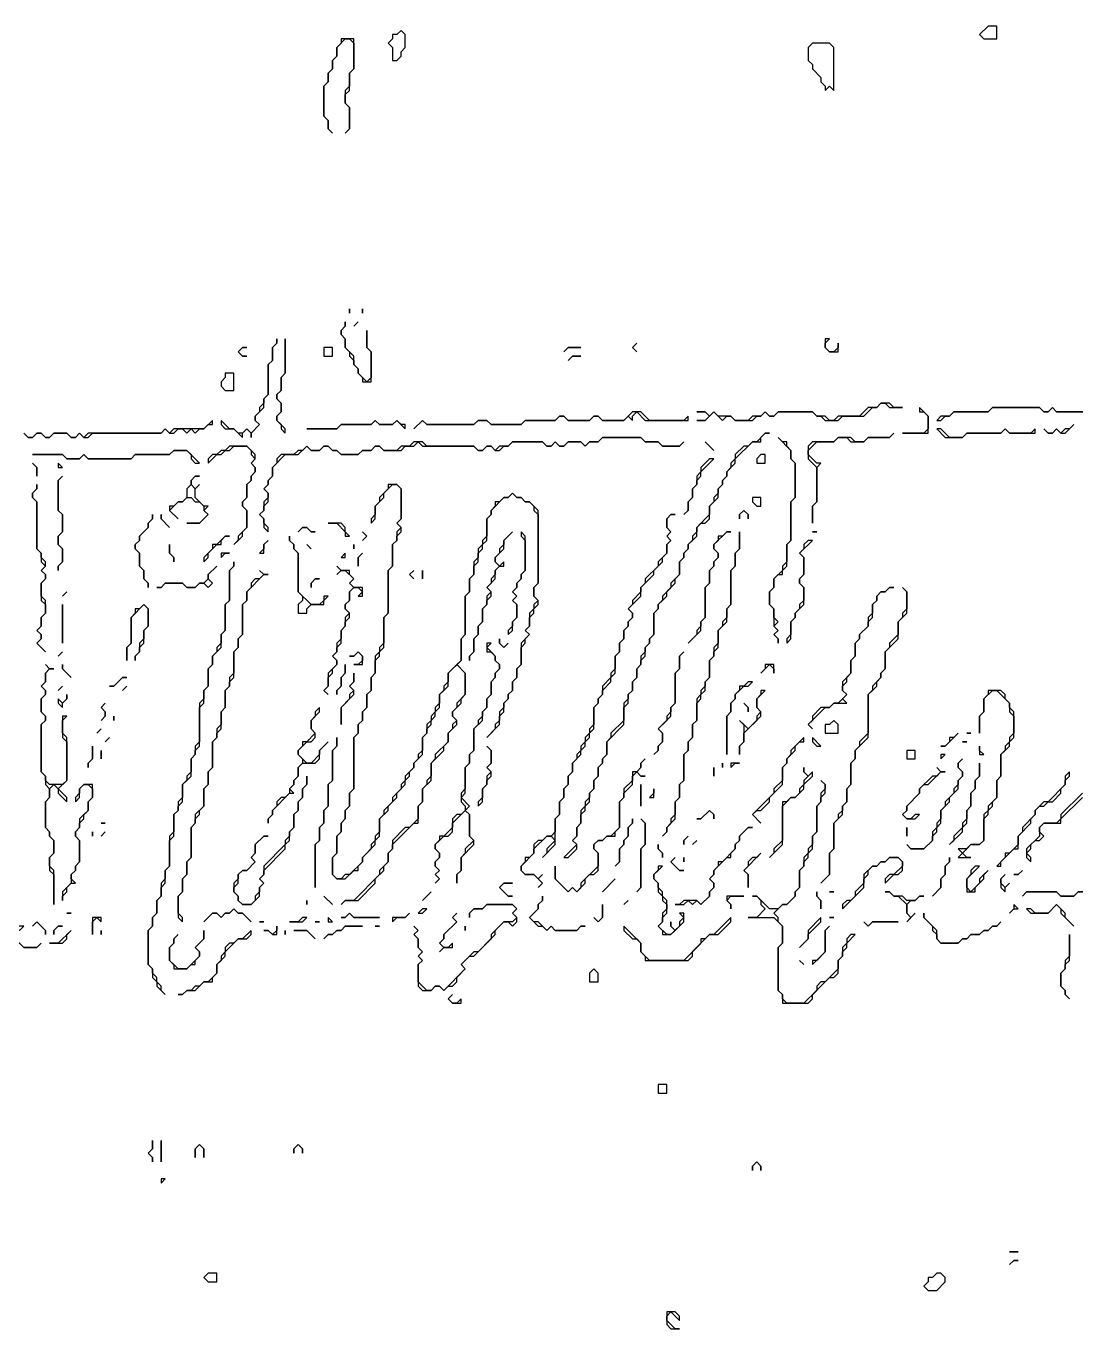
# Model space of a CAD drawing. Header units: metres. Extents: x 0 to 3575, y 1 to 2763.
# Drawn here: x 2838.5 to 3083.5, y 43 to 347 of the extents above; entities that cross this region are included whole.
import ezdxf

# ---------------------------------------------------------------- set-up
doc = ezdxf.new("R2010")
doc.units = ezdxf.units.M

msp = doc.modelspace()

# ---------------------------------------------------------------- linework, layer by layer
for points in [[(3063, 347), (3061, 345), (3062, 344), (3065, 344), (3065, 347)], [(2912, 344), (2912, 343), (2911, 342), (2911, 340), (2910, 339), (2910, 337), (2909, 336), (2909, 334), (2908, 333), (2908, 326), (2909, 325), (2909, 323), (2910, 322), (2909, 323), (2909, 325), (2908, 326), (2908, 333), (2909, 334), (2909, 336), (2910, 337), (2910, 339), (2911, 340), (2911, 342), (2913, 344), (2914, 344), (2915, 343), (2915, 337), (2914, 336), (2914, 333), (2913, 332), (2913, 329), (2914, 328), (2914, 323), (2913, 322), (2914, 323), (2914, 328), (2913, 329), (2913, 331), (2914, 332), (2914, 336), (2915, 337), (2915, 344)], [(2926, 346), (2925, 345), (2924, 345), (2924, 344), (2923, 343), (2924, 342), (2924, 339), (2925, 339), (2926, 340), (2926, 341), (2927, 342), (2927, 345)], [(3022, 343), (3021, 342), (3021, 339), (3022, 338), (3022, 337), (3024, 335), (3024, 334), (3025, 333), (3025, 332), (3026, 333), (3027, 332), (3027, 342), (3026, 343)], [(2910, 320)], [(2912, 320)], [(2914, 281), (2914, 280)], [(2917, 281), (2917, 280)], [(2913, 278), (2913, 277), (2912, 276), (2912, 275), (2913, 274), (2913, 272), (2914, 271), (2914, 270), (2915, 269), (2915, 268), (2916, 267), (2916, 266), (2917, 265), (2917, 264), (2919, 264), (2919, 271), (2918, 272), (2918, 276), (2918, 272), (2919, 271), (2919, 265), (2918, 264), (2916, 266), (2916, 267), (2915, 268), (2915, 270), (2913, 272), (2913, 274), (2912, 275), (2912, 276), (2913, 277)], [(2916, 278), (2915, 277)], [(2897, 274), (2897, 273), (2896, 272), (2896, 269), (2895, 268), (2895, 261), (2894, 260), (2894, 259), (2893, 258), (2893, 257), (2892, 256), (2892, 255), (2893, 254), (2891, 252), (2890, 253), (2889, 252), (2888, 252), (2887, 253), (2886, 253), (2884, 255), (2884, 254), (2885, 253), (2887, 253), (2889, 251), (2889, 252), (2890, 253), (2891, 252), (2891, 251), (2891, 252), (2893, 254), (2892, 255), (2892, 256), (2894, 258), (2894, 260), (2895, 261), (2895, 268), (2896, 269), (2896, 272), (2897, 273)], [(2899, 274), (2899, 266), (2898, 265), (2898, 262), (2897, 261), (2897, 260), (2898, 259), (2898, 257), (2897, 256), (2897, 255), (2898, 254), (2898, 253), (2899, 252), (2899, 253), (2897, 255), (2897, 256), (2898, 257), (2898, 259), (2897, 260), (2897, 261), (2898, 262), (2898, 265), (2899, 266)], [(2898, 276)], [(3025, 274), (3025, 272), (3026, 271), (3028, 271), (3028, 273), (3028, 272), (3027, 271), (3026, 271), (3025, 272), (3025, 273), (3026, 274)], [(2889, 272), (2888, 271), (2889, 270), (2890, 270), (2889, 270), (2888, 271), (2889, 272), (2890, 272)], [(2908, 272), (2908, 270), (2910, 270), (2910, 272)], [(2965, 272), (2964, 271), (2965, 272), (2968, 272)], [(2981, 273), (2980, 272), (2981, 271), (2980, 272)], [(2963, 269)], [(2966, 270), (2965, 269), (2966, 270), (2968, 270)], [(2981, 269)], [(2885, 266), (2885, 265), (2884, 264), (2884, 263), (2885, 262), (2887, 262), (2887, 266)], [(2986, 265)], [(2985, 263)], [(2987, 263)], [(3038, 259), (3037, 258), (3035, 258), (3033, 256), (3028, 256), (3027, 255), (3026, 255), (3025, 256), (3023, 256), (3022, 257), (3014, 257), (3013, 256), (3012, 256), (3011, 257), (3010, 256), (3008, 256), (3007, 255), (3004, 255), (3003, 256), (3000, 256), (2999, 257), (2998, 256), (2997, 257), (2995, 257), (2997, 257), (2998, 256), (2997, 255), (2995, 255), (2997, 255), (2999, 257), (3001, 255), (3002, 256), (3003, 256), (3004, 255), (3008, 255), (3009, 256), (3010, 256), (3011, 257), (3012, 256), (3013, 256), (3014, 257), (3022, 257), (3023, 256), (3024, 256), (3025, 255), (3028, 255), (3029, 256), (3034, 256), (3036, 258), (3037, 258), (3038, 259), (3039, 259), (3040, 258), (3043, 258), (3041, 258), (3040, 259)], [(2980, 257), (2978, 255), (2973, 255), (2972, 256), (2971, 256), (2970, 255), (2965, 255), (2964, 256), (2963, 256), (2962, 255), (2955, 255), (2954, 254), (2947, 254), (2946, 255), (2944, 255), (2943, 254), (2932, 254), (2931, 255), (2929, 253), (2931, 255), (2932, 254), (2943, 254), (2944, 255), (2946, 255), (2947, 254), (2954, 254), (2955, 255), (2962, 255), (2963, 256), (2964, 256), (2965, 255), (2970, 255), (2971, 256), (2972, 256), (2973, 255), (2978, 255), (2979, 256), (2980, 255), (2980, 256), (2981, 257), (2983, 255), (2993, 255), (2993, 256), (2992, 255), (2984, 255), (2982, 257)], [(3047, 258), (3047, 257), (3048, 257), (3049, 256), (3049, 253), (3048, 252), (3043, 252), (3049, 252), (3049, 256)], [(3045, 258)], [(2920, 255), (2919, 254), (2912, 254), (2911, 253), (2904, 253), (2911, 253), (2912, 254), (2919, 254), (2920, 255), (2921, 254), (2924, 254), (2925, 255), (2927, 253), (2927, 254), (2926, 254), (2925, 255), (2924, 254), (2921, 254)], [(3051, 253), (3053, 251), (3057, 251), (3058, 252), (3066, 252), (3067, 253), (3068, 252), (3074, 252), (3074, 253), (3073, 252), (3068, 252), (3067, 253), (3066, 252), (3058, 252), (3057, 251), (3054, 251), (3052, 253)], [(3083, 254), (3082, 253), (3081, 253), (3080, 252), (3079, 253), (3078, 252), (3077, 252), (3076, 253), (3077, 252), (3078, 252), (3079, 253), (3080, 252), (3081, 252)], [(2973, 251), (2972, 250), (2970, 250), (2969, 249), (2968, 250), (2965, 250), (2964, 249), (2963, 249), (2962, 250), (2961, 249), (2960, 249), (2959, 250), (2952, 250), (2951, 249), (2949, 249), (2948, 248), (2947, 249), (2946, 249), (2945, 248), (2944, 248), (2943, 249), (2932, 249), (2931, 250), (2929, 250), (2928, 249), (2926, 249), (2925, 248), (2922, 248), (2921, 249), (2920, 249), (2919, 248), (2917, 248), (2916, 247), (2912, 247), (2911, 248), (2910, 248), (2909, 249), (2908, 249), (2907, 248), (2905, 248), (2904, 249), (2903, 248), (2902, 248), (2901, 247), (2898, 247), (2897, 246), (2897, 245), (2896, 244), (2896, 242), (2895, 241), (2895, 240), (2894, 239), (2895, 238), (2895, 237), (2894, 236), (2894, 234), (2893, 233), (2894, 232), (2894, 230), (2895, 229), (2895, 230), (2894, 231), (2894, 232), (2893, 233), (2894, 234), (2894, 235), (2895, 236), (2895, 238), (2894, 239), (2895, 240), (2895, 241), (2896, 242), (2896, 244), (2899, 247), (2902, 247), (2904, 249), (2905, 248), (2907, 248), (2908, 249), (2909, 249), (2910, 248), (2911, 248), (2912, 247), (2916, 247), (2917, 248), (2919, 248), (2920, 249), (2921, 249), (2922, 248), (2926, 248), (2927, 249), (2929, 249), (2930, 250), (2931, 249), (2943, 249), (2944, 248), (2945, 248), (2946, 249), (2947, 249), (2948, 248), (2949, 248), (2950, 249), (2951, 249), (2952, 250), (2959, 250), (2960, 249), (2961, 249), (2962, 250), (2963, 249), (2964, 249), (2965, 250), (2968, 250), (2969, 249), (2970, 250), (2972, 250), (2973, 251), (2982, 251), (2983, 250), (2986, 250), (2987, 249), (2991, 249), (2992, 250), (2991, 249), (2987, 249), (2986, 250), (2983, 250), (2982, 251)], [(2901, 252)], [(3011, 252), (3009, 250), (3008, 250), (3007, 249), (3006, 249), (3004, 247), (3004, 246), (3003, 245), (3003, 244), (3002, 243), (3002, 242), (3001, 241), (3001, 240), (3000, 239), (3000, 238), (2999, 237), (2999, 236), (2998, 235), (2998, 233), (2995, 230), (2995, 229), (2994, 228), (2994, 227), (2993, 226), (2993, 225), (2992, 224), (2992, 223), (2991, 222), (2991, 219), (2989, 217), (2989, 216), (2987, 214), (2987, 213), (2986, 212), (2986, 211), (2985, 210), (2985, 205), (2984, 204), (2984, 203), (2983, 202), (2983, 201), (2982, 200), (2982, 198), (2981, 197), (2981, 195), (2980, 194), (2980, 192), (2979, 191), (2979, 190), (2978, 189), (2978, 185), (2975, 182), (2975, 181), (2974, 180), (2974, 177), (2973, 176), (2973, 175), (2972, 174), (2972, 172), (2971, 171), (2971, 169), (2970, 168), (2970, 167), (2969, 166), (2969, 165), (2968, 164), (2968, 161), (2967, 160), (2967, 158), (2966, 157), (2967, 156), (2964, 153), (2965, 153), (2967, 155), (2967, 156), (2966, 157), (2967, 158), (2967, 160), (2968, 161), (2968, 163), (2969, 164), (2969, 165), (2970, 166), (2970, 168), (2971, 169), (2971, 171), (2972, 172), (2972, 174), (2973, 175), (2973, 176), (2974, 177), (2974, 180), (2978, 184), (2978, 188), (2979, 189), (2979, 191), (2980, 192), (2980, 194), (2981, 195), (2981, 197), (2982, 198), (2982, 199), (2983, 200), (2983, 202), (2984, 203), (2984, 204), (2985, 205), (2985, 210), (2986, 211), (2986, 212), (2988, 214), (2988, 215), (2990, 217), (2990, 218), (2991, 219), (2991, 222), (2992, 223), (2992, 224), (2993, 225), (2993, 226), (2995, 228), (2995, 230), (2996, 231), (2997, 231), (2998, 232), (2998, 235), (3000, 237), (3000, 239), (3001, 240), (3001, 241), (3002, 242), (3002, 243), (3004, 245), (3004, 246), (3008, 250), (3010, 250), (3010, 251), (3011, 252), (3012, 252)], [(2995, 250)], [(2997, 250), (2999, 248)], [(3014, 251), (3017, 248), (3017, 246), (3018, 245), (3018, 237), (3017, 236), (3017, 227), (3016, 226), (3016, 222), (3015, 221), (3015, 220), (3013, 218), (3013, 216), (3012, 215), (3012, 212), (3013, 211), (3013, 207), (3014, 206), (3013, 205), (3014, 204), (3014, 203), (3014, 204), (3013, 205), (3014, 206), (3013, 207), (3014, 208), (3013, 209), (3013, 211), (3012, 212), (3012, 215), (3013, 216), (3013, 218), (3014, 219), (3015, 219), (3015, 220), (3016, 221), (3016, 226), (3017, 227), (3017, 236), (3018, 237), (3018, 245), (3017, 246), (3017, 248), (3016, 249), (3016, 250), (3015, 250)], [(3012, 250)], [(3041, 252), (3040, 251), (3035, 251), (3034, 250), (3032, 250), (3031, 251), (3028, 251), (3027, 250), (3022, 250), (3021, 249), (3021, 246), (3023, 244), (3023, 236), (3022, 235), (3022, 231), (3022, 235), (3023, 236), (3023, 244), (3024, 245), (3023, 245), (3021, 247), (3021, 248), (3023, 250), (3027, 250), (3028, 251), (3030, 251), (3031, 250), (3034, 250), (3035, 251), (3040, 251)], [(2873, 248), (2872, 247), (2864, 247), (2863, 246), (2853, 246), (2852, 247), (2851, 246), (2848, 246), (2847, 247), (2840, 247), (2847, 247), (2848, 246), (2851, 246), (2852, 247), (2853, 246), (2863, 246), (2864, 247), (2872, 247), (2873, 248), (2876, 248), (2877, 247), (2877, 246), (2878, 245), (2879, 245), (2876, 248)], [(2886, 249), (2885, 248), (2884, 248), (2883, 247), (2882, 247), (2881, 246), (2881, 245), (2883, 247), (2884, 247), (2885, 248), (2886, 248), (2887, 249), (2890, 249), (2891, 248), (2891, 247), (2892, 246), (2891, 245), (2892, 244), (2892, 243), (2891, 242), (2891, 241), (2890, 240), (2890, 237), (2889, 236), (2889, 235), (2890, 234), (2890, 230), (2888, 228), (2888, 227), (2887, 226), (2889, 228), (2889, 229), (2890, 230), (2890, 234), (2889, 235), (2889, 236), (2890, 237), (2890, 240), (2891, 241), (2891, 242), (2892, 243), (2892, 244), (2891, 245), (2892, 246), (2892, 247), (2890, 249)], [(3010, 247), (3009, 246), (3009, 245), (3011, 245), (3011, 247)], [(2840, 245), (2841, 244), (2841, 242), (2841, 244)], [(2844, 244)], [(2846, 245), (2846, 244), (2847, 244)], [(2998, 246), (2996, 244), (2996, 243), (2995, 242), (2995, 240), (2994, 239), (2994, 237), (2993, 236), (2993, 234), (2992, 233), (2993, 234), (2993, 236), (2994, 237), (2994, 239), (2995, 240), (2995, 241), (2996, 242), (2996, 243), (2999, 246)], [(2843, 241)], [(2847, 242), (2846, 241), (2846, 234), (2847, 233), (2847, 229), (2846, 228), (2846, 226), (2847, 225), (2847, 222), (2846, 221), (2846, 220), (2846, 221), (2847, 222), (2847, 225), (2846, 226), (2846, 228), (2847, 229), (2847, 233), (2846, 234), (2846, 241)], [(2878, 242), (2877, 241), (2877, 240), (2876, 239), (2876, 237), (2875, 236), (2874, 236), (2873, 235), (2872, 235), (2872, 234), (2874, 232), (2872, 234), (2874, 236), (2875, 236), (2876, 237), (2877, 237), (2878, 236), (2879, 236), (2880, 235), (2880, 234), (2881, 233), (2879, 231), (2876, 231), (2879, 231), (2881, 233), (2880, 234), (2881, 235), (2880, 235), (2878, 237), (2878, 239), (2879, 240), (2878, 239), (2877, 240), (2877, 241), (2878, 242), (2879, 242)], [(2841, 240), (2841, 239), (2840, 238), (2840, 237), (2841, 236), (2841, 225), (2842, 224), (2842, 222), (2843, 221), (2842, 220), (2843, 219), (2843, 218), (2842, 217), (2842, 213), (2843, 212), (2843, 210), (2842, 209), (2842, 207), (2841, 206), (2842, 205), (2842, 204), (2841, 203), (2843, 201), (2841, 203), (2842, 204), (2842, 205), (2841, 206), (2842, 207), (2842, 209), (2843, 210), (2843, 213), (2842, 214), (2842, 217), (2843, 218), (2843, 219), (2842, 220), (2843, 221), (2843, 222), (2842, 223), (2842, 224), (2841, 225), (2841, 236), (2840, 237), (2840, 238), (2841, 239)], [(2923, 240), (2923, 239), (2921, 237), (2921, 236), (2920, 235), (2920, 233), (2919, 232), (2919, 231), (2920, 232), (2920, 235), (2922, 237), (2922, 238), (2924, 240), (2925, 240), (2926, 239), (2926, 232), (2925, 231), (2926, 230), (2925, 229), (2925, 227), (2924, 226), (2924, 221), (2923, 220), (2923, 210), (2922, 209), (2922, 203), (2921, 202), (2921, 201), (2920, 200), (2920, 196), (2919, 195), (2919, 192), (2918, 191), (2918, 188), (2917, 187), (2917, 185), (2916, 184), (2916, 182), (2915, 181), (2915, 169), (2914, 168), (2914, 165), (2913, 164), (2913, 162), (2912, 161), (2912, 159), (2911, 158), (2911, 154), (2910, 153), (2910, 149), (2911, 148), (2913, 148), (2915, 150), (2916, 150), (2916, 151), (2917, 152), (2917, 153), (2920, 156), (2920, 157), (2921, 158), (2921, 162), (2923, 164), (2923, 165), (2925, 167), (2925, 168), (2927, 170), (2927, 171), (2928, 172), (2928, 173), (2929, 174), (2929, 175), (2931, 177), (2931, 181), (2932, 182), (2932, 183), (2933, 184), (2933, 185), (2934, 186), (2934, 187), (2935, 188), (2935, 191), (2937, 193), (2937, 196), (2939, 198), (2941, 196), (2941, 191), (2939, 189), (2939, 188), (2938, 187), (2938, 186), (2939, 185), (2938, 184), (2938, 183), (2937, 182), (2937, 180), (2934, 177), (2934, 176), (2933, 175), (2933, 172), (2932, 171), (2932, 170), (2931, 169), (2931, 166), (2930, 165), (2930, 162), (2928, 160), (2927, 160), (2924, 157), (2924, 155), (2923, 154), (2923, 152), (2921, 150), (2921, 149), (2915, 143), (2913, 143), (2912, 142), (2913, 143), (2916, 143), (2920, 147), (2920, 148), (2922, 150), (2922, 151), (2923, 152), (2923, 154), (2924, 155), (2924, 156), (2929, 161), (2930, 161), (2930, 165), (2931, 166), (2931, 169), (2933, 171), (2933, 175), (2936, 178), (2936, 179), (2937, 180), (2937, 182), (2939, 184), (2939, 185), (2938, 186), (2938, 187), (2940, 189), (2940, 190), (2941, 191), (2941, 196), (2939, 198), (2940, 199), (2940, 204), (2941, 205), (2941, 214), (2942, 215), (2942, 218), (2943, 219), (2943, 221), (2944, 222), (2944, 224), (2945, 225), (2945, 226), (2946, 227), (2946, 232), (2947, 233), (2947, 234), (2950, 237), (2951, 237), (2952, 238), (2953, 237), (2954, 237), (2955, 236), (2956, 236), (2957, 235), (2957, 234), (2958, 233), (2958, 217), (2957, 216), (2957, 214), (2958, 213), (2957, 212), (2957, 211), (2956, 210), (2956, 207), (2955, 206), (2956, 205), (2954, 203), (2954, 198), (2953, 197), (2953, 195), (2952, 194), (2952, 192), (2951, 191), (2951, 190), (2950, 189), (2950, 188), (2949, 187), (2949, 185), (2948, 184), (2948, 183), (2946, 181), (2949, 184), (2949, 186), (2950, 187), (2950, 189), (2951, 190), (2951, 191), (2952, 192), (2952, 194), (2953, 195), (2953, 197), (2954, 198), (2954, 202), (2955, 203), (2955, 204), (2956, 205), (2955, 206), (2956, 207), (2956, 209), (2957, 210), (2957, 211), (2958, 212), (2958, 213), (2957, 214), (2957, 216), (2958, 217), (2958, 234), (2956, 236), (2955, 236), (2954, 237), (2953, 237), (2952, 238), (2951, 237), (2950, 237), (2949, 236), (2948, 236), (2948, 235), (2947, 234), (2947, 233), (2946, 232), (2946, 228), (2945, 227), (2945, 226), (2944, 225), (2944, 223), (2943, 222), (2943, 219), (2942, 218), (2942, 215), (2941, 214), (2941, 205), (2940, 204), (2940, 199), (2937, 196), (2937, 194), (2936, 193), (2936, 192), (2935, 191), (2935, 189), (2934, 188), (2934, 187), (2933, 186), (2933, 185), (2932, 184), (2932, 182), (2931, 181), (2931, 178), (2930, 177), (2930, 176), (2929, 175), (2929, 174), (2927, 172), (2927, 171), (2926, 170), (2926, 169), (2924, 167), (2924, 166), (2922, 164), (2922, 163), (2921, 162), (2921, 159), (2920, 158), (2920, 157), (2919, 156), (2919, 155), (2917, 153), (2917, 152), (2914, 149), (2913, 149), (2912, 148), (2911, 148), (2910, 149), (2910, 153), (2911, 154), (2911, 158), (2912, 159), (2912, 161), (2913, 162), (2913, 164), (2914, 165), (2914, 168), (2915, 169), (2915, 181), (2916, 182), (2916, 184), (2917, 185), (2917, 187), (2918, 188), (2918, 191), (2919, 192), (2919, 195), (2920, 196), (2920, 199), (2921, 200), (2921, 201), (2922, 202), (2922, 209), (2923, 210), (2923, 220), (2924, 221), (2924, 226), (2925, 227), (2925, 228), (2926, 229), (2926, 230), (2925, 231), (2926, 232), (2926, 239), (2925, 240)], [(3008, 237), (3008, 236), (3009, 235), (3010, 235), (3010, 237)], [(2868, 233), (2868, 232), (2867, 231), (2867, 230), (2865, 228), (2865, 227), (2864, 226), (2864, 225), (2865, 224), (2865, 221), (2866, 220), (2866, 218), (2867, 217), (2867, 216), (2867, 217), (2866, 218), (2866, 220), (2865, 221), (2865, 224), (2864, 225), (2864, 226), (2865, 227), (2865, 228), (2867, 230), (2867, 231), (2868, 232)], [(2870, 233), (2870, 232), (2872, 230), (2870, 232)], [(2989, 233), (2988, 232), (2988, 230), (2989, 229), (2988, 228), (2989, 227), (2988, 226), (2988, 224), (2986, 222), (2986, 221), (2983, 218), (2983, 217), (2982, 216), (2982, 215), (2980, 213), (2980, 212), (2979, 211), (2980, 210), (2980, 209), (2979, 208), (2979, 207), (2978, 206), (2978, 204), (2977, 203), (2977, 201), (2976, 200), (2976, 197), (2975, 196), (2975, 195), (2973, 193), (2973, 191), (2972, 190), (2972, 189), (2971, 188), (2971, 184), (2970, 183), (2970, 182), (2969, 181), (2969, 180), (2968, 179), (2968, 178), (2967, 177), (2967, 176), (2966, 175), (2966, 173), (2965, 172), (2965, 170), (2964, 169), (2964, 167), (2963, 166), (2963, 163), (2962, 162), (2962, 159), (2961, 158), (2960, 158), (2959, 157), (2958, 157), (2957, 156), (2957, 154), (2956, 153), (2955, 153), (2955, 152), (2954, 151), (2954, 150), (2955, 149), (2957, 149), (2959, 147), (2958, 146), (2959, 147), (2958, 148), (2959, 149), (2958, 148), (2957, 149), (2955, 149), (2954, 150), (2954, 151), (2957, 154), (2957, 155), (2960, 158), (2961, 158), (2962, 157), (2960, 155), (2960, 154), (2959, 153), (2962, 156), (2962, 162), (2963, 163), (2963, 166), (2964, 167), (2964, 169), (2965, 170), (2965, 172), (2966, 173), (2966, 175), (2968, 177), (2968, 178), (2969, 179), (2969, 180), (2970, 181), (2970, 182), (2971, 183), (2971, 188), (2972, 189), (2972, 190), (2973, 191), (2973, 192), (2975, 194), (2975, 195), (2976, 196), (2976, 200), (2977, 201), (2977, 203), (2978, 204), (2978, 206), (2979, 207), (2979, 208), (2980, 209), (2980, 210), (2979, 211), (2982, 214), (2982, 216), (2985, 219), (2985, 220), (2987, 222), (2987, 223), (2988, 224), (2988, 226), (2989, 227), (2988, 228), (2989, 229), (2988, 230), (2988, 232), (2989, 233), (2990, 233)], [(3006, 234), (3005, 233), (3005, 232), (3005, 233), (3006, 234), (3007, 233), (3007, 232), (3007, 233)], [(2874, 230)], [(2885, 228), (2883, 226), (2882, 226), (2882, 225), (2880, 223), (2880, 222), (2881, 223), (2881, 224), (2883, 226), (2884, 226), (2884, 227), (2885, 228), (2886, 228)], [(2900, 228), (2900, 227), (2901, 226), (2901, 225), (2902, 224), (2902, 215), (2903, 214), (2903, 213), (2902, 212), (2902, 210), (2904, 210), (2904, 211), (2905, 212), (2908, 212), (2908, 213), (2909, 214), (2908, 214), (2908, 213), (2907, 212), (2905, 212), (2902, 215), (2902, 224), (2901, 225), (2901, 226), (2900, 227)], [(2903, 230), (2902, 229), (2903, 230), (2904, 230), (2905, 229), (2906, 229), (2905, 229), (2904, 230)], [(2909, 231), (2911, 231), (2913, 229), (2913, 228), (2914, 228), (2913, 229), (2913, 230), (2912, 231)], [(2917, 229), (2918, 228), (2917, 227), (2918, 228)], [(2952, 229), (2950, 227), (2950, 226), (2949, 225), (2949, 224), (2948, 223), (2948, 222), (2949, 221), (2948, 220), (2948, 219), (2947, 218), (2947, 217), (2946, 216), (2947, 215), (2946, 214), (2946, 212), (2945, 211), (2945, 208), (2944, 207), (2944, 205), (2943, 204), (2943, 201), (2942, 200), (2942, 199), (2942, 200), (2943, 201), (2943, 204), (2944, 205), (2944, 207), (2945, 208), (2945, 211), (2946, 212), (2946, 213), (2947, 214), (2947, 215), (2946, 216), (2948, 218), (2948, 220), (2949, 221), (2950, 221), (2950, 222), (2949, 221), (2948, 222), (2948, 223), (2950, 225), (2950, 227)], [(2954, 229), (2954, 228), (2955, 227), (2955, 220), (2954, 219), (2954, 218), (2953, 217), (2953, 216), (2952, 215), (2953, 214), (2952, 213), (2953, 212), (2953, 209), (2952, 208), (2952, 207), (2951, 206), (2951, 205), (2952, 206), (2952, 208), (2953, 209), (2953, 212), (2952, 213), (2953, 214), (2952, 215), (2953, 216), (2953, 217), (2954, 218), (2954, 219), (2955, 220), (2955, 228)], [(3005, 229), (3005, 225), (3004, 224), (3004, 221), (3003, 220), (3003, 212), (3002, 211), (3002, 209), (3001, 208), (3001, 207), (3000, 206), (3000, 203), (2999, 202), (2999, 200), (2998, 199), (2998, 195), (2997, 194), (2997, 193), (2996, 192), (2996, 191), (2995, 190), (2995, 185), (2994, 184), (2994, 181), (2993, 180), (2993, 178), (2992, 177), (2992, 171), (2991, 170), (2991, 167), (2990, 166), (2990, 163), (2989, 162), (2989, 161), (2988, 160), (2988, 159), (2987, 158), (2988, 159), (2988, 160), (2990, 162), (2990, 166), (2991, 167), (2991, 170), (2992, 171), (2992, 177), (2993, 178), (2993, 180), (2994, 181), (2994, 184), (2995, 185), (2995, 189), (2996, 190), (2996, 191), (2997, 192), (2997, 194), (2998, 195), (2998, 199), (2999, 200), (2999, 201), (3000, 202), (3000, 206), (3002, 208), (3002, 211), (3003, 212), (3003, 220), (3004, 221), (3004, 224), (3005, 225)], [(3002, 229), (3001, 228), (3000, 228), (3000, 227), (2999, 226), (2999, 225), (3000, 224), (3000, 223), (2999, 222), (2999, 221), (2998, 220), (2998, 217), (2997, 216), (2997, 209), (2996, 208), (2996, 207), (2995, 206), (2995, 205), (2993, 203), (2996, 206), (2996, 208), (2997, 209), (2997, 216), (2998, 217), (2998, 220), (2999, 221), (2999, 222), (3000, 223), (3000, 224), (2999, 225), (2999, 226), (3002, 229), (3003, 229)], [(3022, 229), (3023, 229)], [(2872, 226), (2872, 224), (2873, 223), (2873, 222), (2873, 223), (2872, 224)], [(2895, 227), (2894, 226), (2894, 225), (2893, 224), (2894, 224), (2894, 226)], [(2904, 226), (2905, 225)], [(2906, 227)], [(2910, 227)], [(2915, 226), (2915, 225)], [(3021, 227), (3020, 226), (3020, 225), (3019, 224), (3020, 223), (3020, 219), (3019, 218), (3019, 217), (3020, 216), (3020, 213), (3019, 212), (3019, 211), (3018, 210), (3018, 209), (3017, 208), (3017, 205), (3016, 204), (3016, 203), (3017, 204), (3017, 208), (3018, 209), (3018, 210), (3020, 212), (3020, 216), (3019, 217), (3019, 218), (3020, 219), (3020, 223), (3019, 224), (3022, 227)], [(2887, 222), (2887, 221), (2886, 220), (2886, 213), (2885, 212), (2885, 206), (2884, 205), (2884, 203), (2883, 202), (2883, 201), (2882, 200), (2882, 198), (2881, 197), (2881, 193), (2880, 192), (2880, 190), (2879, 189), (2879, 180), (2878, 179), (2878, 177), (2877, 176), (2877, 173), (2876, 172), (2876, 171), (2875, 170), (2875, 167), (2874, 166), (2874, 164), (2873, 163), (2873, 159), (2872, 158), (2872, 151), (2871, 150), (2871, 148), (2870, 147), (2870, 144), (2869, 143), (2869, 140), (2868, 139), (2868, 137), (2867, 136), (2867, 128), (2868, 127), (2868, 125), (2869, 124), (2869, 123), (2871, 121), (2870, 122), (2870, 123), (2869, 124), (2869, 125), (2868, 126), (2868, 127), (2867, 128), (2867, 136), (2868, 137), (2868, 139), (2869, 140), (2869, 143), (2870, 144), (2870, 146), (2871, 147), (2871, 150), (2872, 151), (2872, 157), (2873, 158), (2873, 163), (2874, 164), (2874, 165), (2875, 166), (2875, 170), (2877, 172), (2877, 176), (2878, 177), (2878, 178), (2879, 179), (2879, 188), (2880, 189), (2880, 192), (2881, 193), (2881, 197), (2882, 198), (2882, 200), (2884, 202), (2884, 205), (2885, 206), (2885, 212), (2886, 213), (2886, 220), (2887, 221)], [(2884, 224), (2884, 223), (2885, 224), (2886, 224)], [(2893, 222)], [(2905, 223)], [(2908, 223)], [(2913, 224), (2912, 223), (2913, 223)], [(2917, 224), (2916, 223), (2916, 221), (2916, 223)], [(2930, 222)], [(2883, 221), (2881, 219), (2881, 218), (2880, 217), (2879, 217), (2878, 216), (2876, 216), (2875, 217), (2871, 217), (2870, 216), (2869, 216), (2870, 216), (2871, 217), (2875, 217), (2876, 216), (2878, 216), (2879, 217), (2880, 217), (2881, 216), (2882, 217), (2881, 218), (2881, 219)], [(2893, 220), (2894, 219), (2893, 218), (2892, 218), (2891, 217), (2891, 216), (2890, 215), (2890, 213), (2889, 212), (2889, 205), (2888, 204), (2888, 202), (2887, 201), (2887, 196), (2886, 195), (2886, 193), (2885, 192), (2885, 188), (2884, 187), (2884, 184), (2883, 183), (2883, 181), (2882, 180), (2882, 174), (2881, 173), (2881, 170), (2880, 169), (2880, 165), (2878, 163), (2878, 161), (2877, 160), (2877, 153), (2876, 152), (2876, 149), (2875, 148), (2875, 145), (2874, 144), (2874, 139), (2875, 138), (2875, 139), (2874, 140), (2874, 144), (2875, 145), (2875, 148), (2876, 149), (2876, 152), (2877, 153), (2877, 160), (2878, 161), (2878, 162), (2879, 163), (2879, 164), (2880, 165), (2880, 169), (2881, 170), (2881, 173), (2882, 174), (2882, 180), (2883, 181), (2883, 182), (2884, 183), (2884, 187), (2885, 188), (2885, 192), (2886, 193), (2886, 194), (2887, 195), (2887, 201), (2888, 202), (2888, 204), (2889, 205), (2889, 212), (2890, 213), (2890, 215), (2894, 219), (2895, 219), (2894, 219)], [(2876, 220)], [(2895, 221)], [(2911, 221), (2912, 220), (2911, 219), (2912, 220), (2913, 220), (2915, 218), (2914, 217), (2915, 216), (2914, 215), (2914, 213), (2913, 212), (2913, 211), (2914, 210), (2913, 209), (2913, 207), (2912, 206), (2912, 204), (2911, 203), (2911, 201), (2910, 200), (2911, 199), (2911, 198), (2909, 196), (2909, 193), (2908, 192), (2909, 191), (2908, 192), (2909, 193), (2909, 195), (2910, 196), (2910, 197), (2911, 198), (2911, 199), (2910, 200), (2911, 201), (2911, 202), (2912, 203), (2912, 206), (2913, 207), (2913, 208), (2914, 209), (2914, 210), (2913, 211), (2913, 212), (2914, 213), (2914, 215), (2915, 216), (2916, 216), (2917, 215), (2916, 214), (2917, 214), (2917, 216), (2915, 216), (2914, 217), (2915, 218), (2914, 219), (2914, 220), (2912, 220)], [(2929, 220), (2928, 219), (2929, 218), (2928, 219)], [(2931, 220), (2931, 218)], [(2846, 218)], [(2848, 218)], [(2906, 218), (2905, 217), (2905, 216), (2905, 217), (2906, 218), (2907, 218)], [(2907, 216)], [(2910, 217)], [(3040, 216), (3039, 215), (3038, 215), (3037, 214), (3037, 213), (3036, 212), (3036, 210), (3035, 209), (3035, 207), (3033, 205), (3033, 204), (3032, 203), (3032, 200), (3031, 199), (3031, 196), (3029, 194), (3029, 192), (3030, 191), (3028, 189), (3027, 189), (3026, 188), (3024, 188), (3022, 186), (3022, 185), (3021, 184), (3022, 183), (3021, 184), (3025, 188), (3026, 188), (3027, 189), (3030, 189), (3029, 190), (3030, 191), (3029, 192), (3029, 193), (3030, 194), (3030, 195), (3031, 196), (3031, 199), (3032, 200), (3032, 203), (3033, 204), (3033, 205), (3035, 207), (3035, 208), (3036, 209), (3036, 212), (3037, 213), (3037, 214), (3038, 215), (3039, 215), (3040, 216), (3041, 216)], [(3043, 216), (3044, 215), (3044, 211), (3043, 210), (3043, 209), (3042, 208), (3042, 205), (3040, 203), (3040, 202), (3039, 201), (3039, 197), (3038, 196), (3038, 195), (3036, 193), (3036, 192), (3035, 191), (3035, 182), (3033, 180), (3033, 179), (3032, 178), (3032, 176), (3031, 175), (3031, 170), (3030, 169), (3030, 166), (3029, 165), (3029, 164), (3028, 163), (3028, 162), (3027, 161), (3027, 155), (3026, 154), (3026, 149), (3024, 147), (3026, 149), (3026, 154), (3027, 155), (3027, 161), (3029, 163), (3029, 165), (3030, 166), (3030, 169), (3031, 170), (3031, 175), (3032, 176), (3032, 178), (3035, 181), (3035, 191), (3037, 193), (3037, 194), (3038, 195), (3038, 196), (3039, 197), (3039, 201), (3042, 204), (3042, 208), (3044, 210), (3044, 215)], [(2848, 215), (2847, 214)], [(2867, 214)], [(2869, 214)], [(2847, 212), (2847, 203)], [(2866, 212), (2865, 211), (2864, 211), (2864, 210), (2863, 209), (2863, 203), (2862, 202), (2862, 199), (2862, 202), (2863, 203), (2863, 209), (2866, 212), (2867, 211), (2867, 207), (2866, 206), (2866, 204), (2865, 203), (2865, 201), (2864, 200), (2864, 199), (2864, 200), (2865, 201), (2865, 202), (2866, 203), (2866, 206), (2867, 207), (2867, 211)], [(2949, 204), (2949, 203), (2950, 202), (2951, 203), (2950, 202), (2949, 203)], [(2847, 201), (2846, 200)], [(2916, 201), (2915, 200), (2914, 200), (2915, 200), (2916, 201), (2917, 200), (2917, 199), (2916, 198), (2915, 198), (2917, 198), (2917, 200)], [(2946, 203), (2946, 201), (2947, 201), (2948, 200), (2948, 199), (2949, 198), (2949, 197), (2948, 196), (2948, 195), (2947, 194), (2947, 191), (2946, 190), (2946, 188), (2945, 187), (2945, 186), (2944, 185), (2944, 184), (2943, 183), (2943, 178), (2942, 177), (2942, 175), (2941, 174), (2941, 169), (2940, 168), (2940, 166), (2941, 165), (2941, 164), (2940, 163), (2939, 163), (2938, 162), (2938, 160), (2936, 158), (2935, 158), (2935, 157), (2934, 156), (2934, 155), (2935, 154), (2935, 153), (2934, 152), (2934, 151), (2935, 150), (2934, 149), (2935, 148), (2934, 147), (2935, 148), (2934, 149), (2935, 150), (2934, 151), (2934, 152), (2935, 153), (2935, 154), (2934, 155), (2934, 156), (2936, 158), (2937, 158), (2938, 159), (2938, 161), (2941, 164), (2942, 163), (2942, 158), (2943, 157), (2941, 155), (2941, 154), (2940, 153), (2940, 150), (2939, 149), (2939, 147), (2939, 149), (2940, 150), (2940, 153), (2943, 156), (2943, 157), (2942, 158), (2942, 163), (2941, 164), (2942, 165), (2940, 167), (2941, 168), (2941, 174), (2942, 175), (2942, 177), (2943, 178), (2943, 183), (2945, 185), (2945, 187), (2946, 188), (2946, 190), (2947, 191), (2947, 194), (2948, 195), (2948, 196), (2949, 197), (2949, 198), (2948, 199), (2948, 200), (2946, 202), (2947, 203)], [(2992, 201), (2991, 200), (2991, 197), (2990, 196), (2990, 189), (2989, 188), (2989, 187), (2988, 186), (2988, 185), (2986, 183), (2987, 182), (2987, 180), (2986, 179), (2986, 178), (2985, 177), (2986, 178), (2986, 179), (2987, 180), (2987, 182), (2986, 183), (2989, 186), (2989, 188), (2990, 189), (2990, 196), (2991, 197), (2991, 200)], [(2843, 198), (2844, 197), (2843, 196), (2843, 194), (2842, 193), (2843, 192), (2843, 191), (2842, 190), (2842, 187), (2843, 186), (2843, 185), (2842, 184), (2842, 173), (2843, 172), (2843, 170), (2844, 169), (2844, 167), (2843, 166), (2843, 160), (2844, 159), (2844, 158), (2845, 157), (2845, 154), (2844, 153), (2844, 150), (2845, 149), (2845, 142), (2845, 150), (2844, 151), (2844, 153), (2845, 154), (2845, 157), (2844, 158), (2844, 159), (2843, 160), (2843, 166), (2844, 167), (2844, 169), (2845, 170), (2846, 169), (2846, 168), (2848, 166), (2848, 167), (2846, 169), (2848, 171), (2848, 181), (2847, 182), (2847, 185), (2848, 186), (2847, 186), (2847, 181), (2848, 180), (2848, 171), (2847, 170), (2844, 170), (2843, 171), (2843, 172), (2842, 173), (2842, 184), (2843, 185), (2843, 186), (2842, 187), (2842, 190), (2843, 191), (2843, 192), (2842, 193), (2843, 194), (2843, 196), (2844, 197), (2845, 197), (2844, 197)], [(2847, 198), (2847, 197), (2849, 195), (2847, 197)], [(2913, 198), (2913, 196), (2912, 195), (2912, 193), (2911, 192), (2911, 191), (2911, 192), (2912, 193), (2912, 195), (2913, 196)], [(3011, 198), (3011, 197), (3010, 196), (3012, 198), (3013, 197), (3013, 196), (3013, 198)], [(2861, 195), (2859, 193), (2858, 193), (2859, 193), (2861, 195), (2862, 195)], [(2915, 196), (2915, 194), (2914, 193), (2915, 192), (2914, 191), (2914, 190), (2912, 188), (2912, 184), (2912, 188), (2915, 191), (2915, 192), (2914, 193), (2915, 194)], [(2847, 193), (2846, 192)], [(2849, 193)], [(2862, 193), (2861, 192)], [(3007, 194), (3006, 193), (3005, 193), (3005, 192), (3004, 191), (3004, 190), (3003, 189), (3003, 187), (3002, 186), (3002, 177), (3002, 186), (3003, 187), (3003, 189), (3004, 190), (3004, 191), (3006, 193), (3007, 193), (3008, 194)], [(3010, 192), (3010, 191), (3009, 190), (3009, 188), (3010, 187), (3009, 186), (3009, 185), (3007, 183), (3005, 185), (3006, 184), (3006, 180), (3005, 179), (3005, 177), (3005, 179), (3006, 180), (3006, 182), (3010, 186), (3010, 187), (3009, 188), (3009, 190), (3011, 192)], [(3010, 194)], [(3063, 192), (3063, 191), (3062, 190), (3062, 187), (3061, 186), (3061, 182), (3061, 186), (3062, 187), (3062, 190), (3064, 192), (3065, 192), (3068, 189), (3068, 187), (3069, 186), (3069, 182), (3068, 181), (3068, 180), (3067, 179), (3067, 178), (3066, 177), (3066, 172), (3065, 171), (3065, 167), (3063, 165), (3063, 164), (3062, 163), (3062, 157), (3061, 156), (3059, 156), (3058, 155), (3056, 155), (3057, 154), (3056, 153), (3059, 153), (3058, 153), (3057, 154), (3059, 156), (3061, 156), (3062, 157), (3062, 162), (3063, 163), (3063, 164), (3064, 165), (3064, 166), (3065, 167), (3065, 171), (3066, 172), (3066, 177), (3068, 179), (3068, 180), (3069, 181), (3069, 187), (3068, 188), (3068, 189), (3067, 190), (3067, 191), (3066, 192)], [(2848, 191), (2848, 190), (2847, 189), (2846, 190), (2846, 189), (2847, 188), (2847, 189), (2848, 190)], [(2857, 189), (2856, 188), (2857, 187), (2857, 186), (2856, 185), (2857, 186), (2857, 187), (2856, 188)], [(2857, 191)], [(2859, 191)], [(2860, 189)], [(3006, 189), (3007, 188), (3007, 187), (3007, 188)], [(2859, 186), (2859, 185)], [(2907, 188), (2906, 187), (2906, 186), (2905, 185), (2905, 183), (2906, 182), (2904, 180), (2903, 180), (2903, 179), (2902, 178), (2902, 177), (2903, 176), (2903, 175), (2902, 174), (2902, 172), (2901, 171), (2901, 170), (2900, 169), (2900, 168), (2899, 167), (2898, 167), (2897, 166), (2897, 165), (2896, 164), (2896, 163), (2895, 162), (2895, 161), (2895, 162), (2896, 163), (2896, 164), (2900, 168), (2901, 168), (2900, 169), (2901, 170), (2901, 171), (2902, 172), (2902, 174), (2903, 175), (2906, 175), (2907, 176), (2907, 178), (2909, 180), (2907, 178), (2907, 177), (2905, 175), (2904, 175), (2902, 177), (2902, 178), (2904, 180), (2905, 180), (2906, 181), (2906, 182), (2905, 183), (2905, 185), (2907, 187)], [(2909, 188)], [(3005, 187)], [(2856, 183), (2855, 182)], [(2859, 183)], [(3027, 185), (3026, 184), (3025, 184), (3025, 182), (3028, 182), (3028, 184)], [(2858, 181), (2857, 180)], [(2911, 181), (2911, 179), (2910, 178), (2910, 171), (2909, 170), (2909, 165), (2908, 164), (2908, 161), (2907, 160), (2907, 157), (2906, 156), (2906, 146), (2906, 156), (2907, 157), (2907, 160), (2908, 161), (2908, 164), (2909, 165), (2909, 170), (2910, 171), (2910, 178), (2911, 179)], [(2909, 182)], [(3020, 181), (3017, 178), (3017, 177), (3016, 176), (3016, 175), (3015, 174), (3015, 171), (3013, 169), (3013, 168), (3008, 163), (3010, 161), (3008, 163), (3009, 164), (3010, 164), (3012, 166), (3012, 167), (3015, 170), (3015, 174), (3016, 175), (3016, 176), (3018, 178), (3018, 179), (3019, 180), (3020, 180)], [(3022, 181), (3022, 180), (3023, 179), (3024, 179)], [(3056, 182), (3055, 181), (3054, 181), (3054, 180), (3053, 179), (3052, 179), (3053, 179)], [(3057, 180), (3058, 180)], [(3058, 182), (3059, 182)], [(2854, 179), (2854, 176), (2853, 175), (2853, 174), (2853, 175), (2854, 176)], [(2856, 178), (2856, 176)], [(2946, 179), (2947, 178), (2947, 175), (2946, 174), (2947, 173), (2946, 172), (2946, 170), (2945, 169), (2945, 167), (2944, 166), (2944, 165), (2945, 166), (2945, 169), (2946, 170), (2946, 171), (2947, 172), (2947, 173), (2946, 174), (2947, 175), (2947, 178)], [(3026, 178)], [(3044, 178), (3044, 176), (3046, 176), (3046, 178)], [(3052, 177), (3052, 176), (3053, 177)], [(3055, 178)], [(3059, 177)], [(3061, 179), (3061, 177), (3062, 177), (3061, 178)], [(2855, 174)], [(2983, 176), (2982, 175), (2982, 174), (2981, 173), (2980, 173), (2980, 171), (2978, 169), (2978, 167), (2977, 166), (2977, 160), (2975, 158), (2974, 158), (2973, 157), (2972, 157), (2971, 156), (2971, 155), (2972, 154), (2972, 151), (2968, 147), (2968, 146), (2967, 145), (2966, 146), (2965, 145), (2962, 148), (2962, 151), (2962, 148), (2965, 145), (2966, 146), (2967, 145), (2969, 147), (2969, 148), (2970, 149), (2971, 149), (2972, 150), (2972, 154), (2971, 155), (2971, 156), (2972, 157), (2973, 157), (2974, 158), (2976, 158), (2976, 159), (2977, 160), (2977, 166), (2978, 167), (2978, 168), (2980, 170), (2980, 172), (2981, 173), (2982, 172), (2983, 172), (2982, 172), (2981, 173), (2982, 174), (2982, 175)], [(2999, 174), (2999, 172)], [(3001, 175), (3001, 174)], [(3003, 175), (3003, 174), (3004, 175), (3005, 175)], [(3020, 174), (3020, 173), (3021, 172), (3020, 171), (3020, 170), (3019, 169), (3019, 168), (3018, 167), (3017, 167), (3016, 166), (3015, 166), (3015, 157), (3013, 155), (3013, 154), (3012, 153), (3015, 156), (3015, 165), (3017, 167), (3018, 167), (3020, 169), (3020, 170), (3022, 172), (3022, 173), (3021, 172), (3020, 173)], [(3019, 176)], [(3021, 176)], [(3023, 176)], [(3026, 176)], [(3051, 174), (3052, 173), (3051, 172), (3050, 172), (3047, 169), (3047, 168), (3044, 165), (3044, 164), (3043, 163), (3044, 162), (3046, 162), (3047, 163), (3046, 163), (3045, 162), (3044, 162), (3043, 163), (3044, 164), (3044, 165), (3047, 168), (3047, 169), (3048, 170), (3049, 170), (3052, 173), (3053, 173), (3052, 173)], [(3057, 176), (3056, 175), (3056, 174), (3057, 173), (3057, 172), (3056, 171), (3056, 170), (3055, 169), (3055, 168), (3053, 166), (3053, 165), (3052, 164), (3052, 162), (3051, 161), (3051, 160), (3050, 159), (3050, 157), (3048, 155), (3045, 155), (3044, 156), (3045, 155), (3048, 155), (3050, 157), (3050, 158), (3051, 159), (3051, 160), (3052, 161), (3052, 164), (3054, 166), (3054, 167), (3056, 169), (3056, 171), (3057, 172), (3057, 173), (3056, 174), (3056, 175)], [(3061, 175), (3061, 172), (3060, 171), (3060, 169), (3059, 168), (3059, 165), (3058, 164), (3058, 162), (3057, 161), (3057, 160), (3055, 158), (3055, 157), (3054, 156), (3057, 159), (3057, 160), (3058, 161), (3058, 164), (3059, 165), (3059, 168), (3060, 169), (3060, 171), (3061, 172)], [(2904, 172), (2904, 170), (2903, 169), (2903, 167), (2902, 166), (2902, 164), (2901, 163), (2901, 160), (2900, 159), (2900, 158), (2899, 157), (2899, 156), (2894, 151), (2894, 149), (2893, 148), (2894, 147), (2893, 146), (2893, 145), (2892, 144), (2892, 143), (2891, 142), (2889, 142), (2888, 143), (2888, 144), (2887, 145), (2887, 146), (2888, 147), (2888, 149), (2889, 150), (2890, 150), (2892, 152), (2891, 153), (2892, 154), (2892, 156), (2894, 158), (2895, 158), (2894, 158), (2892, 156), (2892, 154), (2891, 153), (2892, 152), (2890, 150), (2889, 150), (2888, 149), (2888, 148), (2887, 147), (2887, 145), (2888, 144), (2888, 143), (2889, 142), (2891, 142), (2893, 144), (2893, 146), (2894, 147), (2893, 148), (2894, 149), (2894, 150), (2899, 155), (2899, 156), (2900, 157), (2900, 159), (2901, 160), (2901, 163), (2902, 164), (2902, 166), (2903, 167), (2903, 169), (2904, 170)], [(3001, 172)], [(3024, 171), (3025, 170), (3025, 169), (3024, 168), (3024, 166), (3023, 165), (3023, 159), (3022, 158), (3022, 156), (3021, 155), (3021, 154), (3020, 153), (3020, 151), (3019, 150), (3019, 146), (3018, 145), (3018, 144), (3016, 142), (3015, 142), (3014, 141), (3012, 141), (3009, 144), (3008, 144), (3009, 144), (3010, 143), (3010, 142), (3011, 141), (3009, 139), (3007, 139), (3013, 139), (3015, 137), (3015, 133), (3014, 132), (3014, 122), (3015, 121), (3015, 119), (3021, 119), (3022, 120), (3022, 121), (3026, 125), (3027, 125), (3028, 126), (3028, 129), (3029, 130), (3029, 131), (3030, 132), (3030, 133), (3032, 135), (3031, 135), (3030, 134), (3030, 133), (3029, 132), (3029, 130), (3028, 129), (3028, 127), (3025, 124), (3024, 124), (3023, 123), (3023, 122), (3020, 119), (3016, 119), (3015, 120), (3015, 121), (3014, 122), (3014, 132), (3015, 133), (3015, 137), (3014, 138), (3014, 139), (3013, 140), (3015, 142), (3016, 142), (3018, 144), (3018, 145), (3019, 146), (3019, 150), (3020, 151), (3020, 152), (3021, 153), (3021, 154), (3022, 155), (3022, 158), (3023, 159), (3023, 165), (3024, 166), (3024, 167), (3025, 168), (3025, 170)], [(3024, 173)], [(3082, 173), (3081, 172), (3081, 170), (3077, 166), (3076, 166), (3074, 164), (3074, 163), (3071, 160), (3071, 159), (3070, 158), (3070, 156), (3068, 154), (3067, 154), (3067, 153), (3065, 151), (3066, 151), (3066, 152), (3069, 155), (3070, 155), (3070, 158), (3073, 161), (3073, 162), (3074, 163), (3074, 164), (3075, 165), (3076, 165), (3077, 166), (3078, 166), (3080, 168), (3080, 169), (3081, 170), (3081, 171), (3082, 172)], [(2852, 170), (2851, 169), (2851, 168), (2850, 167), (2850, 166), (2851, 167), (2851, 169), (2852, 170), (2853, 170), (2854, 169), (2854, 167), (2853, 166), (2853, 164), (2851, 162), (2851, 160), (2850, 159), (2850, 158), (2851, 157), (2851, 152), (2850, 151), (2850, 150), (2849, 149), (2849, 147), (2847, 145), (2847, 143), (2847, 144), (2848, 145), (2848, 146), (2849, 147), (2850, 147), (2849, 148), (2849, 149), (2850, 150), (2850, 151), (2851, 152), (2851, 157), (2850, 158), (2850, 159), (2851, 160), (2851, 161), (2852, 162), (2852, 163), (2853, 164), (2853, 166), (2854, 167), (2854, 170)], [(2982, 170), (2982, 165)], [(2985, 169), (2985, 168), (2984, 167), (2985, 167)], [(3000, 168)], [(2985, 165)], [(3047, 165)], [(2980, 162), (2980, 161), (2979, 160), (2979, 158), (2978, 157), (2978, 156), (2977, 155), (2977, 152), (2976, 151), (2977, 152), (2977, 155), (2978, 156), (2978, 157), (2979, 158), (2979, 160), (2980, 161)], [(2982, 162), (2983, 161), (2983, 156), (2982, 155), (2982, 146), (2981, 145), (2982, 146), (2982, 155), (2983, 156), (2983, 161)], [(2984, 163)], [(2998, 164), (2996, 162), (2995, 162), (2996, 162), (2998, 164), (2999, 163), (2999, 162), (2999, 163)], [(2854, 159), (2854, 158)], [(2856, 161), (2857, 161)], [(2857, 159), (2856, 158)], [(3007, 160), (3005, 158), (3005, 157), (3004, 156), (3004, 155), (3001, 152), (3000, 152), (3000, 151), (2999, 150), (2999, 149), (2998, 148), (2999, 147), (2999, 146), (2998, 145), (2998, 144), (2996, 142), (2995, 143), (2992, 143), (2991, 142), (2990, 142), (2992, 142), (2993, 143), (2994, 142), (2995, 143), (2996, 142), (2998, 144), (2998, 145), (2999, 146), (2999, 147), (2998, 148), (2999, 149), (2999, 150), (3002, 153), (3003, 153), (3003, 154), (3004, 155), (3004, 156), (3005, 157), (3005, 158), (3007, 160), (3008, 160)], [(2994, 160)], [(2996, 160)], [(3044, 160), (3044, 158)], [(2986, 156), (2986, 155), (2987, 154), (2987, 153), (2987, 154), (2986, 155)], [(2988, 156)], [(2993, 158), (2992, 157), (2992, 156), (2992, 157)], [(2995, 157), (2994, 156)], [(2990, 153), (2989, 152), (2991, 150), (2992, 150), (2991, 150), (2989, 152)], [(2990, 155)], [(2992, 153), (2992, 152)], [(3010, 154), (3009, 153), (3008, 153), (3007, 152), (3007, 151), (3006, 150), (3007, 149), (3007, 146), (3007, 149), (3006, 150)], [(3040, 153), (3039, 152), (3038, 152), (3037, 151), (3036, 151), (3034, 149), (3034, 147), (3032, 145), (3032, 144), (3031, 143), (3030, 143), (3029, 142), (3029, 141), (3034, 146), (3034, 148), (3035, 149), (3035, 150), (3036, 151), (3037, 151), (3038, 152), (3039, 152), (3040, 153), (3042, 153), (3043, 152), (3043, 151), (3041, 149), (3040, 149), (3039, 148), (3039, 147), (3041, 149), (3042, 149), (3043, 150), (3043, 152), (3042, 153)], [(3054, 153), (3054, 152), (3053, 151), (3053, 149), (3052, 148), (3052, 146), (3050, 144), (3052, 146), (3052, 148), (3053, 149), (3053, 151), (3054, 152)], [(3061, 153)], [(3063, 152)], [(2964, 150)], [(2986, 151), (2986, 150), (2985, 149), (2985, 148), (2986, 147), (2986, 145), (2987, 144), (2987, 143), (2988, 142), (2988, 141), (2987, 140), (2987, 138), (2986, 137), (2987, 136), (2987, 135), (2989, 135), (2992, 138), (2992, 140), (2991, 140), (2992, 139), (2991, 138), (2991, 137), (2990, 136), (2989, 137), (2989, 138), (2989, 137), (2990, 136), (2989, 135), (2988, 135), (2986, 137), (2987, 138), (2987, 139), (2988, 140), (2988, 143), (2987, 144), (2987, 145), (2986, 146), (2986, 147), (2985, 148), (2985, 149), (2987, 151)], [(3060, 151), (3059, 150), (3059, 149), (3058, 148), (3058, 145), (3060, 145), (3060, 146), (3062, 148), (3062, 149), (3063, 150), (3061, 148), (3061, 147), (3059, 145), (3058, 146), (3058, 148), (3061, 151)], [(3067, 149), (3066, 148), (3066, 146), (3067, 145), (3067, 146), (3068, 147), (3067, 146), (3066, 147), (3066, 148)], [(3071, 150), (3070, 149), (3069, 149), (3070, 149)], [(3073, 150)], [(2950, 147), (2949, 146), (2951, 144), (2952, 144), (2951, 144), (2949, 146), (2950, 147), (2952, 147)], [(2976, 148), (2973, 145)], [(3086, 146), (3085, 145), (3084, 145), (3083, 144), (3080, 144), (3079, 145), (3072, 145), (3071, 144), (3072, 145), (3079, 145), (3080, 144), (3083, 144), (3084, 145), (3085, 145)], [(2904, 143), (2904, 142)], [(2906, 144)], [(2908, 144), (2910, 142)], [(2933, 145), (2931, 143)], [(2935, 143)], [(2959, 144), (2959, 143), (2958, 142), (2958, 141), (2956, 139), (2958, 137), (2959, 137), (2960, 136), (2961, 137), (2962, 136), (2967, 136), (2968, 137), (2969, 137), (2968, 137), (2967, 136), (2962, 136), (2961, 137), (2960, 136), (2958, 138), (2957, 138), (2956, 139), (2958, 141), (2958, 142), (2959, 143)], [(2979, 143), (2978, 142)], [(3002, 144), (3002, 143), (3003, 142), (3003, 141), (3003, 142), (3002, 143), (3003, 144), (3006, 144)], [(3023, 145), (3023, 144), (3024, 143), (3024, 141), (3024, 143), (3023, 144)], [(3026, 145), (3027, 145)], [(3027, 143)], [(3039, 145), (3040, 145), (3041, 144), (3042, 144), (3044, 142), (3044, 140), (3045, 139), (3044, 138), (3046, 140), (3045, 139), (3044, 140), (3044, 142), (3045, 143), (3046, 143), (3047, 144), (3048, 144), (3047, 144), (3046, 143), (3044, 143), (3043, 144), (3041, 144), (3040, 145)], [(2848, 140), (2849, 140)], [(2887, 141), (2886, 140), (2885, 140), (2884, 139), (2883, 140), (2882, 140), (2880, 138), (2882, 140), (2883, 140), (2884, 139), (2885, 140), (2886, 140), (2887, 141), (2888, 140), (2889, 140), (2891, 138), (2889, 140), (2888, 140)], [(2907, 140)], [(2914, 140), (2913, 139), (2912, 139), (2913, 139), (2914, 140), (2915, 139), (2921, 139), (2915, 139)], [(2928, 140), (2927, 139), (2924, 139), (2924, 138), (2925, 139), (2927, 139)], [(2946, 142), (2945, 141), (2943, 141), (2942, 140), (2942, 139), (2942, 140), (2943, 141), (2945, 141), (2946, 142), (2952, 142), (2953, 141), (2952, 140), (2953, 139), (2952, 138), (2950, 138), (2947, 135), (2947, 134), (2944, 131), (2943, 131), (2940, 128), (2941, 127), (2936, 122), (2935, 123), (2934, 123), (2933, 122), (2932, 122), (2930, 124), (2930, 128), (2931, 129), (2930, 130), (2931, 131), (2930, 132), (2930, 134), (2929, 135), (2930, 136), (2929, 137), (2930, 136), (2929, 135), (2930, 134), (2930, 132), (2931, 131), (2930, 130), (2931, 129), (2930, 128), (2930, 123), (2931, 122), (2933, 122), (2934, 123), (2935, 123), (2936, 122), (2937, 123), (2938, 123), (2939, 124), (2939, 125), (2941, 127), (2940, 128), (2942, 130), (2943, 130), (2948, 135), (2948, 136), (2950, 138), (2951, 138), (2952, 137), (2953, 138), (2953, 139), (2952, 140), (2953, 141), (2952, 142)], [(2931, 141), (2930, 140), (2931, 140), (2932, 141)], [(2939, 140), (2938, 139), (2939, 138), (2936, 135), (2936, 134), (2935, 133), (2936, 132), (2935, 131), (2936, 132), (2938, 132), (2938, 133), (2937, 132), (2936, 132), (2935, 133), (2936, 134), (2936, 135), (2939, 138), (2938, 139)], [(2973, 142), (2973, 139), (2972, 138), (2971, 139), (2972, 138), (2973, 139)], [(3027, 141)], [(3048, 140), (3048, 139), (3050, 137), (3050, 136), (3051, 135), (3051, 134), (3052, 133), (3056, 133), (3057, 134), (3058, 134), (3059, 135), (3061, 135), (3062, 136), (3063, 136), (3064, 137), (3065, 137), (3066, 138), (3065, 137), (3064, 137), (3063, 136), (3062, 136), (3061, 135), (3059, 135), (3058, 134), (3057, 134), (3056, 133), (3052, 133), (3051, 134), (3051, 136), (3048, 139)], [(3069, 142), (3069, 141), (3068, 140), (3069, 141), (3070, 141)], [(3079, 142), (3077, 140), (3074, 140), (3073, 141), (3072, 141), (3073, 140), (3077, 140), (3079, 142), (3080, 141), (3080, 140), (3083, 137), (3081, 139), (3081, 140)], [(2835, 137), (2835, 134), (2836, 133), (2837, 133), (2838, 132), (2841, 132), (2842, 133), (2841, 132), (2838, 132), (2837, 133), (2836, 133), (2835, 134), (2835, 136), (2836, 137), (2837, 136), (2838, 137)], [(2841, 138), (2840, 137), (2841, 138), (2843, 136), (2843, 135), (2843, 136)], [(2846, 137), (2845, 136), (2845, 135), (2845, 136), (2846, 137), (2847, 137)], [(2851, 139)], [(2851, 137)], [(2854, 139), (2854, 135), (2854, 138), (2855, 139), (2856, 138), (2856, 139)], [(2893, 138), (2894, 138)], [(2897, 137), (2897, 136), (2896, 135), (2895, 136), (2894, 136), (2895, 136), (2896, 135), (2897, 135)], [(2903, 139), (2902, 138), (2900, 138), (2903, 138), (2904, 139)], [(2906, 138), (2907, 138)], [(2913, 137), (2912, 136), (2911, 136), (2910, 135), (2909, 135), (2908, 134), (2909, 135), (2910, 135), (2911, 136), (2912, 136), (2913, 137), (2917, 137)], [(2909, 139), (2909, 138), (2910, 138)], [(2920, 137), (2921, 137)], [(2927, 137)], [(2941, 137), (2941, 136)], [(3003, 139), (2999, 135), (2998, 135), (2997, 134), (2996, 134), (2996, 133), (2992, 129), (2984, 129), (2982, 131), (2982, 133), (2978, 137), (2978, 136), (2980, 134), (2981, 134), (2982, 133), (2982, 131), (2983, 130), (2983, 129), (2993, 129), (2994, 130), (2994, 131), (2998, 135), (3000, 135), (3003, 138)], [(3024, 139), (3021, 136), (3021, 134), (3019, 132), (3021, 134), (3021, 135), (3024, 138)], [(3026, 137), (3025, 136), (3025, 131), (3023, 129), (3022, 129), (3022, 128), (3025, 131), (3025, 136)], [(3026, 139), (3027, 139)], [(3034, 138), (3035, 137), (3036, 138), (3042, 138), (3036, 138), (3035, 137)], [(2849, 136), (2846, 133), (2844, 133), (2847, 133), (2848, 134), (2848, 135)], [(2856, 136), (2856, 135)], [(2880, 136), (2880, 134), (2878, 132), (2879, 131), (2879, 130), (2876, 127), (2874, 127), (2872, 129), (2872, 132), (2873, 133), (2873, 134), (2874, 135), (2873, 134), (2873, 133), (2872, 132), (2872, 129), (2873, 128), (2873, 127), (2876, 127), (2877, 128), (2878, 128), (2878, 129), (2879, 130), (2879, 131), (2878, 132), (2880, 134)], [(2891, 136), (2889, 134), (2888, 134), (2887, 133), (2886, 133), (2885, 132), (2885, 131), (2884, 130), (2884, 129), (2883, 128), (2883, 126), (2881, 124), (2880, 124), (2879, 123), (2878, 123), (2877, 122), (2876, 122), (2875, 121), (2874, 121), (2875, 121), (2876, 122), (2878, 122), (2880, 124), (2882, 124), (2882, 125), (2883, 126), (2883, 128), (2885, 130), (2885, 131), (2888, 134), (2890, 134), (2891, 135)], [(2899, 136), (2899, 135)], [(2901, 136), (2904, 136), (2906, 134), (2904, 136)], [(3034, 135)], [(3082, 135), (3082, 130), (3081, 129), (3081, 127), (3080, 126), (3080, 123), (3081, 122), (3081, 121), (3082, 120), (3081, 121), (3081, 122), (3080, 123), (3080, 126), (3081, 127), (3081, 128), (3082, 129)], [(3019, 129), (3020, 128)], [(2971, 127), (2970, 126), (2970, 124), (2972, 124), (2972, 126)], [(2940, 122)], [(2938, 121), (2937, 120), (2938, 119), (2940, 119), (2940, 120), (2939, 119), (2938, 119), (2937, 120)], [(2986, 100), (2986, 98), (2988, 98), (2988, 100)], [(2868, 87), (2868, 85), (2867, 84), (2868, 83), (2868, 82), (2868, 83), (2867, 84), (2868, 85)], [(2870, 87), (2870, 82)], [(2879, 86), (2878, 85), (2878, 83), (2878, 85), (2879, 86), (2880, 85), (2880, 83), (2880, 85)], [(2902, 86), (2901, 85), (2901, 84), (2901, 85), (2902, 86), (2903, 85), (2903, 84), (2903, 85)], [(2883, 81)], [(2885, 81)], [(3009, 82), (3008, 81), (3008, 80), (3008, 81), (3009, 82), (3010, 81), (3010, 80), (3010, 81)], [(2870, 78), (2870, 77), (2871, 78)], [(2885, 79)], [(3068, 61), (3070, 61)], [(3066, 60)], [(3066, 58)], [(3069, 59), (3068, 58), (3069, 59), (3070, 59)], [(2881, 56), (2880, 55), (2881, 54), (2883, 54), (2883, 56)], [(3051, 56), (3050, 55), (3049, 55), (3049, 54), (3048, 53), (3049, 52), (3051, 52), (3053, 54), (3053, 55), (3052, 56)], [(2988, 47), (2988, 44), (2989, 43), (2991, 43), (2990, 43), (2988, 45), (2988, 46), (2989, 47), (2991, 45), (2991, 46), (2990, 47)]]:
    msp.add_lwpolyline(points, close=True)
for points in [[(3087, 257), (3079, 257), (3078, 258), (3077, 257), (3076, 257), (3075, 258), (3064, 258), (3063, 257), (3055, 257), (3054, 256), (3052, 256), (3051, 255), (3052, 255), (3053, 256), (3054, 256), (3055, 257), (3063, 257), (3064, 258), (3075, 258), (3076, 257), (3077, 257), (3078, 258), (3079, 257), (3087, 257)], [(2838, 252), (2839, 251), (2840, 251), (2841, 252), (2842, 252), (2843, 251), (2844, 251), (2845, 252), (2848, 252), (2849, 251), (2850, 251), (2851, 252), (2852, 251), (2853, 251), (2854, 252), (2870, 252), (2871, 253), (2872, 252), (2873, 252), (2874, 253), (2875, 253), (2876, 252), (2877, 253), (2878, 252), (2879, 253), (2880, 253), (2881, 254), (2882, 254), (2882, 255), (2880, 253), (2873, 253), (2872, 252), (2871, 253), (2870, 252), (2853, 252), (2852, 251), (2851, 252), (2850, 251), (2849, 251), (2848, 252), (2845, 252), (2844, 251), (2843, 251), (2842, 252), (2841, 252), (2840, 251), (2839, 251), (2838, 252)], [(3085, 168), (3080, 163), (3080, 162), (3079, 161), (3076, 161), (3075, 160), (3075, 158), (3072, 155), (3072, 153), (3073, 152), (3073, 153), (3072, 154), (3073, 155), (3073, 156), (3074, 157), (3075, 157), (3076, 158), (3075, 159), (3075, 160), (3076, 161), (3080, 161), (3080, 162), (3085, 167)]]:
    msp.add_lwpolyline(points)

doc.saveas('drawing.dxf')
